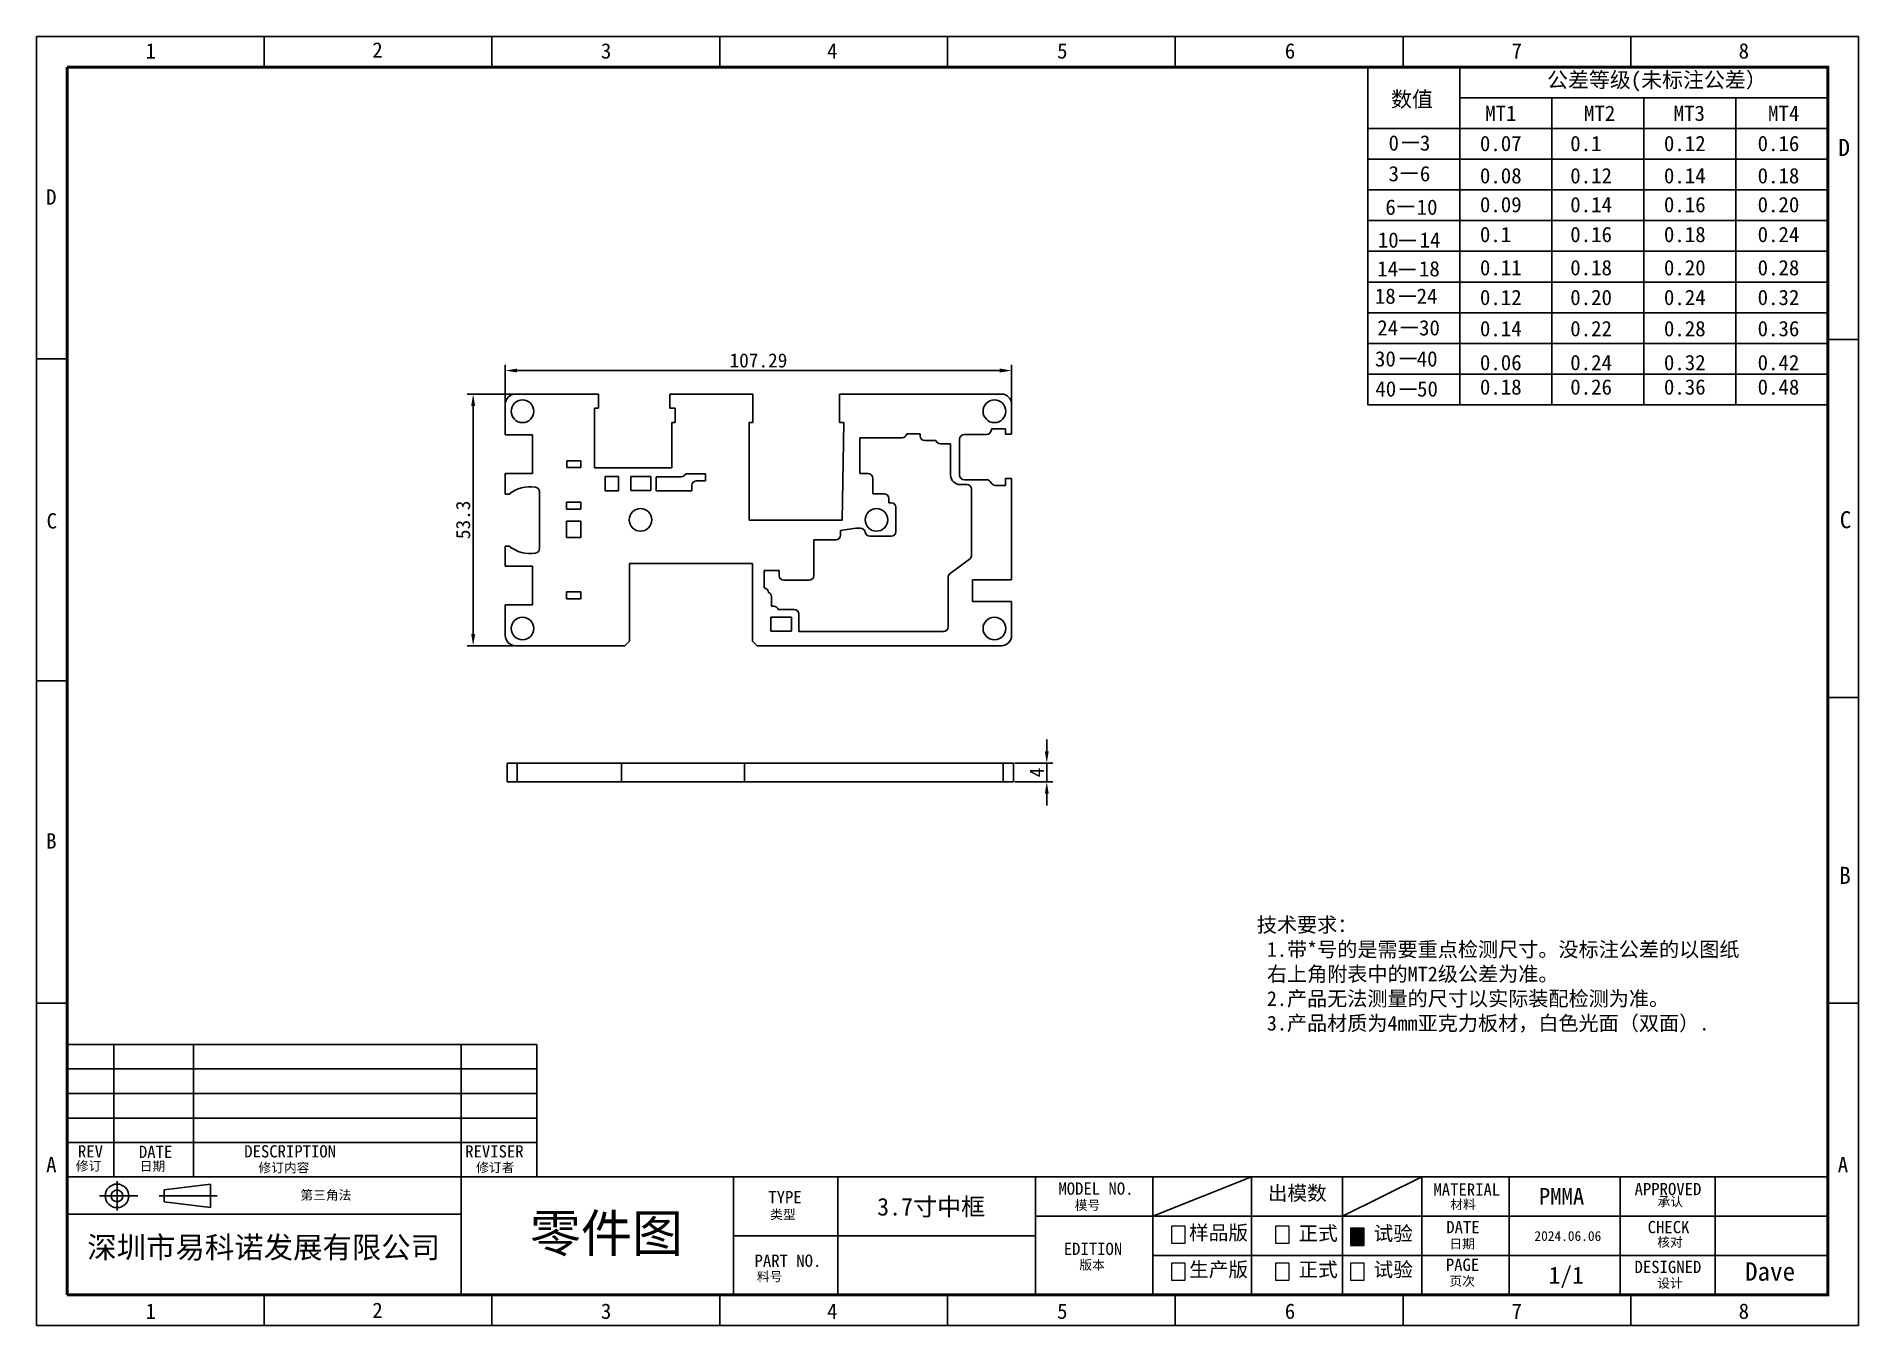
# Model space of a CAD drawing. Header units: millimetres. Extents: x 16785 to 17171, y 29514 to 29787.
import ezdxf
from ezdxf.enums import TextEntityAlignment as Align

# ---------------------------------------------------------------- set-up
doc = ezdxf.new("R2010")
doc.units = ezdxf.units.MM
doc.header["$PDMODE"] = 2
doc.layers.add('dim', color=3, linetype='Continuous')
doc.layers.add('title bar', color=7, linetype='Continuous')
doc.styles.get("Standard").update_dxf_attribs({"font": ''})
doc.styles.add('style3', font='')
doc.styles.add('宝明', font='')
doc.styles.get('Standard').set_extended_font_data('SimSun')
doc.styles.get('style3').set_extended_font_data('SimSun')
doc.styles.get('宝明').set_extended_font_data('SimHei')
doc.dimstyles.new('ISO-25', dxfattribs={"dimtxt": 3, "dimasz": 2.5, "dimexe": 1.25, "dimexo": 0.3, "dimtad": 1, "dimdsep": 46, "dimtxsty": 'Standard', "dimcen": 2.5, "dimclrd": 5, "dimclre": 5, "dimadec": 0, "dimazin": 0, "dimtfac": 1, "dimtmove": 0, "dimatfit": 3, "dimfxl": 1, "dimarcsym": 0})

# ---------------------------------------------------------------- blocks, each defined once
blk = doc.blocks.new('*D8')
at = {"color": 5, "lineweight": -2}
for p, q in [((16998.78, 29635.2), (16998.78, 29637.7)), ((16992, 29632.7), (17000.03, 29632.7)), ((16998.78, 29628.7), (16998.78, 29632.7)), ((16992, 29628.7), (17000.03, 29628.7)), ((16998.78, 29626.2), (16998.78, 29623.7))]:
    blk.add_line(p, q, dxfattribs=at)
at = {"color": 5}
for points in [[(16998.37, 29635.2), (16999.2, 29635.2), (16998.78, 29632.7)], [(16998.37, 29626.2), (16999.2, 29626.2), (16998.78, 29628.7)]]:
    blk.add_solid(points, dxfattribs=at)
at = {"layer": 'Defpoints', "color": 0}
for p in [(16991.7, 29632.7), (16998.78, 29632.7), (16991.7, 29628.7)]:
    blk.add_point(p, dxfattribs=at)
at = {"color": 0, "insert": (16996.66, 29630.7), "char_height": 3, "attachment_point": 5, "rotation": 90}
blk.add_mtext('4', dxfattribs=at)
blk = doc.blocks.new('*D10')
at = {"color": 5, "lineweight": -2}
for p, q in [((16884.04, 29709.01), (16884.04, 29717.08)), ((16886.54, 29715.83), (16988.83, 29715.83)), ((16991.33, 29709.01), (16991.33, 29717.08))]:
    blk.add_line(p, q, dxfattribs=at)
at = {"color": 5}
for points in [[(16886.54, 29716.25), (16886.54, 29715.42), (16884.04, 29715.83)], [(16988.83, 29716.25), (16988.83, 29715.42), (16991.33, 29715.83)]]:
    blk.add_solid(points, dxfattribs=at)
at = {"layer": 'Defpoints', "color": 0}
for p in [(16991.33, 29715.83), (16884.04, 29708.71), (16991.33, 29708.71)]:
    blk.add_point(p, dxfattribs=at)
at = {"color": 0, "insert": (16937.69, 29717.96), "char_height": 3, "attachment_point": 5}
blk.add_mtext('107.29', dxfattribs=at)
blk = doc.blocks.new('*D11')
at = {"color": 5, "lineweight": -2}
for p, q in [((16885.89, 29710.86), (16875.99, 29710.86)), ((16877.24, 29708.36), (16877.24, 29660.06)), ((16885.89, 29657.56), (16875.99, 29657.56))]:
    blk.add_line(p, q, dxfattribs=at)
at = {"color": 5}
for points in [[(16876.82, 29708.36), (16877.66, 29708.36), (16877.24, 29710.86)], [(16876.82, 29660.06), (16877.66, 29660.06), (16877.24, 29657.56)]]:
    blk.add_solid(points, dxfattribs=at)
at = {"layer": 'Defpoints', "color": 0}
for p in [(16886.19, 29710.86), (16877.24, 29657.56), (16886.19, 29657.56)]:
    blk.add_point(p, dxfattribs=at)
at = {"color": 0, "insert": (16875.11, 29684.21), "char_height": 3, "attachment_point": 5, "rotation": 90}
blk.add_mtext('53.3', dxfattribs=at)

msp = doc.modelspace()

# ---------------------------------------------------------------- hatches: boundary and pattern name
msp.add_hatch(color=256).paths.add_polyline_path([(17063.154, 29530.573), (17066.062, 29530.573), (17066.062, 29534.177), (17063.154, 29534.177)])

# ---------------------------------------------------------------- linework, layer by layer
for p, q in [((17066.794, 29708.587), (17066.794, 29780.087)), ((17086.294, 29708.587), (17086.294, 29780.087)), ((17164.294, 29773.587), (17086.294, 29773.587)), ((17105.794, 29708.587), (17105.794, 29773.587)), ((17125.294, 29708.587), (17125.294, 29773.587)), ((17144.794, 29708.587), (17144.794, 29773.587)), ((17164.294, 29767.087), (17066.794, 29767.087)), ((17164.294, 29760.587), (17066.794, 29760.587)), ((17074.076, 29764.121), (17077.622, 29764.121)), ((17073.82, 29757.616), (17077.366, 29757.616)), ((17164.294, 29754.087), (17066.794, 29754.087)), ((17073.115, 29750.606), (17076.661, 29750.606)), ((17164.294, 29747.587), (17066.794, 29747.587)), ((17073.435, 29743.356), (17076.98, 29743.356)), ((17164.294, 29741.087), (17066.794, 29741.087)), ((17164.294, 29734.587), (17066.794, 29734.587)), ((17073.373, 29737.2), (17076.919, 29737.2)), ((17073.435, 29731.555), (17076.98, 29731.555)), ((17164.294, 29728.087), (17066.794, 29728.087)), ((17073.839, 29724.941), (17077.385, 29724.941)), ((17164.294, 29721.587), (17066.794, 29721.587)), ((17073.584, 29718.413), (17077.129, 29718.413)), ((17164.294, 29715.087), (17066.794, 29715.087)), ((17073.559, 29711.904), (17077.105, 29711.904)), ((17164.294, 29708.587), (17066.794, 29708.587))]:
    msp.add_line(p, q)
at = {"color": 7, "linetype": 'Continuous'}
for p, q in [((16903.789, 29710.857), (16886.194, 29710.857)), ((16903.789, 29710.857), (16903.789, 29707.857)), ((16918.889, 29710.857), (16918.889, 29707.857)), ((16936.489, 29710.857), (16918.889, 29710.857)), ((16936.489, 29710.857), (16936.489, 29704.857)), ((16954.889, 29710.857), (16954.889, 29704.854)), ((16989.184, 29710.857), (16954.889, 29710.857)), ((16884.044, 29708.707), (16884.044, 29702.207)), ((16902.923, 29695.247), (16902.923, 29707.857)), ((16902.923, 29707.857), (16903.789, 29707.857)), ((16918.889, 29707.857), (16920.047, 29707.857)), ((16920.047, 29707.857), (16920.047, 29704.857)), ((16991.334, 29702.347), (16991.334, 29708.707)), ((16919.328, 29704.857), (16919.328, 29695.247)), ((16920.047, 29704.857), (16919.328, 29704.857)), ((16935.735, 29684.129), (16935.735, 29704.857)), ((16935.735, 29704.857), (16936.489, 29704.857)), ((16954.889, 29704.854), (16955.755, 29704.854)), ((16955.755, 29704.854), (16955.392, 29684.129)), ((16987.034, 29703.488), (16990.034, 29703.488)), ((16987.034, 29703.288), (16987.034, 29703.488)), ((16990.034, 29703.488), (16990.034, 29702.347)), ((16884.044, 29702.207), (16889.835, 29702.207)), ((16889.835, 29702.207), (16889.835, 29694.007)), ((16959.158, 29701.614), (16968.16, 29701.614)), ((16959.158, 29694.006), (16959.158, 29701.614)), ((16969.138, 29702.406), (16971.932, 29702.406)), ((16971.932, 29702.406), (16971.932, 29702.004)), ((16972.932, 29701.004), (16975.3, 29701.004)), ((16976.24, 29700.344), (16978.402, 29700.344)), ((16978.402, 29700.344), (16978.402, 29693.684)), ((16980.315, 29693.707), (16980.315, 29701.288)), ((16981.315, 29702.288), (16986.034, 29702.288)), ((16991.334, 29702.347), (16990.034, 29702.347)), ((16897.088, 29695.279), (16897.088, 29696.749)), ((16897.088, 29696.749), (16900.082, 29696.749)), ((16900.082, 29695.279), (16897.088, 29695.279)), ((16900.082, 29696.749), (16900.082, 29695.279)), ((16919.328, 29695.247), (16902.923, 29695.247)), ((16884.044, 29694.007), (16884.044, 29689.67)), ((16884.044, 29694.007), (16889.835, 29694.007)), ((16905.18, 29690.392), (16905.18, 29693.386)), ((16905.18, 29693.386), (16908.05, 29693.386)), ((16908.05, 29693.386), (16908.05, 29690.392)), ((16910.61, 29690.432), (16910.61, 29693.426)), ((16910.61, 29693.426), (16914.88, 29693.426)), ((16914.88, 29693.426), (16914.88, 29690.432)), ((16916.04, 29690.362), (16916.04, 29693.356)), ((16916.04, 29693.356), (16921.341, 29693.356)), ((16922.261, 29693.964), (16926.462, 29693.964)), ((16923.561, 29691.494), (16923.561, 29690.362)), ((16926.462, 29692.494), (16924.561, 29692.494)), ((16926.462, 29693.964), (16926.462, 29692.494)), ((16960.915, 29694.006), (16959.158, 29694.006)), ((16961.915, 29689.724), (16961.915, 29693.006)), ((16980.402, 29691.684), (16981.828, 29691.684)), ((16986.034, 29692.707), (16981.315, 29692.707)), ((16990.034, 29691.507), (16987.867, 29691.507)), ((16991.334, 29693.007), (16990.034, 29693.007)), ((16990.034, 29693.007), (16990.034, 29691.507)), ((16991.334, 29671.519), (16991.334, 29693.007)), ((16884.044, 29689.67), (16884.844, 29689.67)), ((16891.283, 29690.153), (16891.283, 29678.169)), ((16897.038, 29686.474), (16897.038, 29687.944)), ((16897.038, 29687.944), (16900.032, 29687.944)), ((16900.032, 29687.944), (16900.032, 29686.474)), ((16908.05, 29690.392), (16905.18, 29690.392)), ((16914.88, 29690.432), (16910.61, 29690.432)), ((16923.561, 29690.362), (16916.04, 29690.362)), ((16964.29, 29689.724), (16961.915, 29689.724)), ((16965.29, 29687.842), (16965.29, 29688.724)), ((16965.82, 29687.842), (16965.29, 29687.842)), ((16982.828, 29690.684), (16982.828, 29676.695)), ((16900.032, 29686.474), (16897.038, 29686.474)), ((16897.048, 29680.504), (16897.048, 29683.944)), ((16897.048, 29683.944), (16900.032, 29683.944)), ((16900.032, 29683.944), (16900.032, 29680.504)), ((16955.392, 29684.129), (16935.735, 29684.129)), ((16966.82, 29681.739), (16966.82, 29686.842)), ((16900.032, 29680.504), (16897.048, 29680.504)), ((16949.428, 29680.004), (16954.055, 29680.004)), ((16949.428, 29672.409), (16949.428, 29680.004)), ((16955.055, 29681.939), (16958.336, 29682.439)), ((16955.055, 29681.004), (16955.055, 29681.939)), ((16958.336, 29682.439), (16959.327, 29682.439)), ((16961.305, 29680.739), (16965.82, 29680.739)), ((16884.044, 29678.652), (16884.044, 29674.407)), ((16884.044, 29678.652), (16884.844, 29678.652)), ((16982.42, 29675.889), (16978.293, 29672.857)), ((16884.044, 29674.407), (16889.825, 29674.407)), ((16889.825, 29674.407), (16889.825, 29666.207)), ((16910.344, 29658.557), (16910.344, 29674.999)), ((16910.344, 29674.999), (16936.444, 29674.999)), ((16936.444, 29658.557), (16936.444, 29674.999)), ((16938.895, 29673.454), (16942.095, 29673.454)), ((16938.895, 29669.784), (16938.895, 29673.454)), ((16942.095, 29673.454), (16942.095, 29672.409)), ((16977.885, 29672.051), (16977.885, 29661.557)), ((16897.048, 29667.484), (16897.048, 29668.954)), ((16897.048, 29668.954), (16900.042, 29668.954)), ((16900.042, 29668.954), (16900.042, 29667.484)), ((16940.44, 29665.932), (16940.44, 29667.939)), ((16943.095, 29671.409), (16948.428, 29671.409)), ((16991.334, 29671.519), (16983.065, 29671.519)), ((16983.065, 29666.919), (16983.065, 29671.519)), ((16884.044, 29666.207), (16884.044, 29659.707)), ((16884.044, 29666.207), (16889.825, 29666.207)), ((16900.042, 29667.484), (16897.048, 29667.484)), ((16940.934, 29665.932), (16940.44, 29665.932)), ((16945.239, 29665.209), (16941.895, 29665.209)), ((16946.239, 29660.557), (16946.239, 29664.209)), ((16991.334, 29666.919), (16983.065, 29666.919)), ((16991.334, 29659.707), (16991.334, 29666.919)), ((16940.28, 29663.614), (16944.712, 29663.614)), ((16940.28, 29660.632), (16940.28, 29663.614)), ((16944.712, 29660.632), (16940.28, 29660.632)), ((16944.712, 29663.614), (16944.712, 29660.632)), ((16976.885, 29660.557), (16946.239, 29660.557)), ((16886.194, 29657.557), (16909.344, 29657.557)), ((16909.344, 29657.557), (16910.344, 29658.557)), ((16936.444, 29658.557), (16937.444, 29657.557)), ((16937.444, 29657.557), (16989.184, 29657.557)), ((16884.408, 29632.701), (16884.408, 29628.701)), ((16884.408, 29632.701), (16991.698, 29632.701)), ((16908.658, 29628.701), (16908.658, 29632.701)), ((16934.758, 29628.701), (16934.758, 29632.701)), ((16991.698, 29632.701), (16991.698, 29628.701)), ((16884.408, 29628.701), (16991.698, 29628.701))]:
    msp.add_line(p, q, dxfattribs=at)
at = {"color": 9, "linetype": 'Continuous'}
for p, q in [((16886.558, 29632.701), (16886.558, 29628.701)), ((16989.548, 29632.701), (16989.548, 29628.701))]:
    msp.add_line(p, q, dxfattribs=at)
at = {"color": 1}
for p, q in [((17021.246, 29536.728), (17042.143, 29545.048)), ((17061.466, 29536.728), (17078.247, 29545.048))]:
    msp.add_line(p, q, dxfattribs=at)
at = {"color": 7}
for p, q in [((17042.143, 29536.728), (17042.143, 29545.048)), ((17042.143, 29536.728), (17042.143, 29520.088)), ((17061.466, 29536.728), (17061.466, 29520.088)), ((17078.247, 29528.408), (17021.246, 29528.408))]:
    msp.add_line(p, q, dxfattribs=at)
at = {"color": 7, "linetype": 'Continuous'}
for centre in [(16887.684, 29707.207), (16987.684, 29707.207), (16912.689, 29684.207), (16962.689, 29684.207), (16887.684, 29661.207), (16987.684, 29661.207)]:
    msp.add_circle(centre, 2.4, dxfattribs=at)
for centre, radius, start, end in [((16886.194, 29708.707), 2.15, 90, 180), ((16989.184, 29708.707), 2.15, 0, 90), ((16986.034, 29703.288), 1, 270, 0), ((16968.16, 29702.614), 1, 270, 347.98311), ((16972.932, 29702.004), 1, 180, 270), ((16976.24, 29701.344), 1, 199.87687, 270), ((16981.315, 29701.288), 1, 90, 180), ((16889.283, 29684.161), 7.075, 80.52548, 128.85615), ((16890.283, 29690.153), 1, 0, 80.52548), ((16921.341, 29694.356), 1, 270, 336.921), ((16924.561, 29691.494), 1, 90, 180), ((16960.915, 29693.006), 1, 0, 90), ((16980.402, 29693.684), 2, 180, 270), ((16981.315, 29693.707), 1, 180, 270), ((16981.828, 29690.684), 1, 0, 90), ((16986.034, 29691.707), 1, 23.57818, 90), ((16987.867, 29692.507), 1, 203.57818, 270), ((16964.29, 29688.724), 1, 0, 90), ((16965.82, 29686.842), 1, 0, 90), ((16954.055, 29681.004), 1, 270, 0), ((16959.327, 29681.439), 1, 8.62693, 90), ((16961.305, 29681.739), 1, 188.62693, 270), ((16965.82, 29681.739), 1, 270, 0), ((16889.283, 29684.161), 7.075, 231.14385, 279.47452), ((16890.283, 29678.169), 1, 279.47452, 0), ((16981.828, 29676.695), 1, 306.30367, 0), ((16943.095, 29672.409), 1, 180, 270), ((16948.428, 29672.409), 1, 270, 0), ((16978.885, 29672.051), 1, 126.30367, 180), ((16938.847, 29668.785), 1, 3.89119, 87.26626), ((16939.44, 29667.939), 1, 0, 66.10887), ((16940.934, 29664.932), 1, 16.08124, 90), ((16945.239, 29664.209), 1, 0, 90), ((16976.885, 29661.557), 1, 270, 0), ((16886.194, 29659.707), 2.15, 180, 270), ((16989.184, 29659.707), 2.15, 270, 0)]:
    msp.add_arc(centre, radius, start, end, dxfattribs=at)
at = {"layer": 'dim', "color": 0, "lineweight": 18}
for points in [[(17025.183, 29531.004), (17028.102, 29531.004), (17028.102, 29534.608), (17025.183, 29534.608)], [(17047.212, 29531.002), (17050.12, 29531.002), (17050.12, 29534.606), (17047.212, 29534.606)], [(17063.154, 29530.573), (17066.062, 29530.573), (17066.062, 29534.177), (17063.154, 29534.177)], [(17025.183, 29523.213), (17028.102, 29523.213), (17028.102, 29526.817), (17025.183, 29526.817)], [(17047.212, 29523.213), (17050.12, 29523.213), (17050.12, 29526.817), (17047.212, 29526.817)], [(17063.154, 29523.196), (17066.062, 29523.196), (17066.062, 29526.8), (17063.154, 29526.8)]]:
    msp.add_lwpolyline(points, close=True, dxfattribs=at)
at = {"layer": 'title bar', "color": 0}
for p, q in [((16784.696, 29513.588), (16784.696, 29786.587)), ((16784.696, 29786.587), (17170.794, 29786.587)), ((16832.958, 29786.587), (16832.958, 29780.087)), ((16881.221, 29786.587), (16881.221, 29780.087)), ((16929.483, 29786.587), (16929.483, 29780.087)), ((16977.745, 29786.587), (16977.745, 29780.087)), ((17026.007, 29786.587), (17026.007, 29780.087)), ((17074.27, 29786.587), (17074.27, 29780.087)), ((17122.532, 29786.587), (17122.532, 29780.087)), ((17170.794, 29786.587), (17170.794, 29513.588)), ((16791.196, 29780.087), (17164.294, 29780.087)), ((17164.294, 29780.087), (17164.294, 29520.088)), ((17164.373, 29722.398), (17170.794, 29722.398)), ((16784.696, 29718.337), (16791.196, 29718.337)), ((16784.696, 29650.088), (16791.196, 29650.088)), ((17164.373, 29646.565), (17170.794, 29646.565)), ((16784.696, 29581.838), (16791.196, 29581.838)), ((17164.294, 29581.838), (17170.794, 29581.838)), ((16791.196, 29573.124), (16890.711, 29573.124)), ((16801.097, 29573.124), (16801.097, 29545.048)), ((16817.997, 29573.124), (16817.997, 29545.048)), ((16874.684, 29573.124), (16874.684, 29545.048)), ((16890.711, 29573.124), (16890.711, 29545.048)), ((16791.196, 29567.924), (16890.711, 29567.924)), ((16791.196, 29567.924), (16890.711, 29567.924)), ((16791.196, 29562.724), (16890.711, 29562.724)), ((16791.196, 29557.524), (16890.711, 29557.524)), ((16791.196, 29552.324), (16890.711, 29552.324)), ((16791.196, 29545.048), (17164.294, 29545.048)), ((16874.684, 29545.048), (16874.684, 29520.088)), ((16932.431, 29545.048), (16932.431, 29520.088)), ((16954.531, 29545.048), (16954.531, 29520.088)), ((16996.391, 29545.048), (16996.391, 29520.088)), ((17021.246, 29545.048), (17021.246, 29520.088)), ((17061.466, 29536.728), (17061.466, 29545.048)), ((17078.247, 29545.048), (17078.247, 29520.088)), ((17096.775, 29545.048), (17096.775, 29520.088)), ((17120.308, 29545.048), (17120.308, 29520.088)), ((17140.389, 29545.048), (17140.389, 29520.088)), ((16798.032, 29541.051), (16806.177, 29541.051)), ((16801.77, 29544.177), (16801.77, 29537.924)), ((16810.671, 29541.051), (16822.985, 29541.051)), ((16811.771, 29542.299), (16821.556, 29543.547)), ((16811.771, 29542.299), (16811.771, 29539.803)), ((16821.556, 29543.547), (16821.556, 29538.555)), ((16874.684, 29537.165), (16791.196, 29537.165)), ((16811.771, 29539.803), (16821.556, 29538.555)), ((17164.294, 29536.728), (16996.391, 29536.728)), ((16996.391, 29532.568), (16932.431, 29532.568)), ((17164.294, 29528.408), (17078.247, 29528.408)), ((16832.958, 29520.088), (16832.958, 29513.588)), ((16881.221, 29520.088), (16881.221, 29513.588)), ((16929.483, 29520.088), (16929.483, 29513.588)), ((16977.745, 29520.088), (16977.745, 29513.588)), ((17164.294, 29520.088), (17024.963, 29520.088)), ((17026.007, 29520.088), (17026.007, 29513.588)), ((17074.27, 29520.088), (17074.27, 29513.588)), ((17122.532, 29520.088), (17122.532, 29513.588)), ((17170.794, 29513.588), (16784.696, 29513.588))]:
    msp.add_line(p, q, dxfattribs=at)
at = {"layer": 'title bar', "color": 0, "const_width": 0.65}
for points in [[(16791.196, 29780.087), (16791.196, 29520.088)], [(16791.196, 29520.088), (17164.294, 29520.088), (17164.294, 29780.087), (16791.196, 29780.087)]]:
    msp.add_lwpolyline(points, dxfattribs=at)
at = {"layer": 'title bar', "color": 0}
for radius in [2.496, 1.248]:
    msp.add_circle((16801.77, 29541.051), radius, dxfattribs=at)

# ---------------------------------------------------------------- texts
at = {"attachment_point": 1}
for s, insert, char_height, width in [('公差等级(未标注公差）', (17104.793, 29779.027), 3.25, 48.8695), ('数值', (17071.735, 29774.917), 3.25, 18.71649), ('MT1', (17091.681, 29771.946), 3.25, 19.5), ('MT2', (17112.613, 29771.946), 3.25, 19.5), ('MT3', (17131.611, 29771.946), 3.25, 19.5), ('MT4', (17151.619, 29771.946), 3.25, 19.5), ('0  3', (17071.201, 29765.662), 3.25, 12.47419), ('3  6', (17071.201, 29759.157), 3.25, 12.47419), ('6  10', (17070.526, 29752.071), 3.25, 19.30903), ('10  14', (17068.928, 29745.106), 3.25, 22.57715), ('14  18', (17068.795, 29739.018), 3.25, 20.29874), ('18  24', (17068.301, 29733.228), 3.25, 20.29874), ('24  30', (17068.813, 29726.519), 3.25, 20.29874), ('30  40', (17068.321, 29719.94), 3.25, 20.29874), ('40  50', (17068.401, 29713.574), 3.25, 20.29874), ('技术要求：\\P 1.带*号的是需要重点检测尺寸。没标注公差的以图纸     右上角附表中的MT2级公差为准。\\P 2.产品无法测量的尺寸以实际装配检测为准。\\P 3.产品材质为4mm亚克力板材，白色光面（双面）.', (17043.292, 29600.026), 3.125, 108.54408)]:
    msp.add_mtext(s, dxfattribs=dict(at, insert=insert, char_height=char_height, width=width))
at = {"char_height": 3.25, "attachment_point": 1}
for s, insert in [('0.07', (17090.563, 29765.551)), ('0.1', (17109.7, 29765.551)), ('0.12', (17129.552, 29765.551)), ('0.16', (17149.404, 29765.551)), ('0.08', (17090.563, 29758.721)), ('0.12', (17109.7, 29758.721)), ('0.14', (17129.552, 29758.721)), ('0.18', (17149.404, 29758.721)), ('0.09', (17090.563, 29752.603)), ('0.14', (17109.7, 29752.603)), ('0.16', (17129.552, 29752.603)), ('0.20', (17149.404, 29752.603)), ('0.1', (17090.563, 29746.282)), ('0.16', (17109.7, 29746.282)), ('0.18', (17129.552, 29746.282)), ('0.24', (17149.404, 29746.282)), ('0.11', (17090.563, 29739.247)), ('0.18', (17109.7, 29739.247)), ('0.20', (17129.552, 29739.247)), ('0.28', (17149.404, 29739.247)), ('0.12', (17090.563, 29732.947)), ('0.20', (17109.7, 29732.947)), ('0.24', (17129.552, 29732.947)), ('0.32', (17149.404, 29732.947)), ('0.14', (17090.563, 29726.342)), ('0.22', (17109.7, 29726.342)), ('0.28', (17129.552, 29726.342)), ('0.36', (17149.404, 29726.342)), ('0.06', (17090.563, 29719.155)), ('0.24', (17109.7, 29719.155)), ('0.32', (17129.552, 29719.155)), ('0.42', (17149.404, 29719.155)), ('0.18', (17090.563, 29713.981)), ('0.26', (17109.7, 29713.981)), ('0.36', (17129.552, 29713.981)), ('0.48', (17149.404, 29713.981))]:
    msp.add_mtext(s, dxfattribs=dict(at, insert=insert))
at = {"insert": (16962.837, 29540.617), "char_height": 3.7298, "attachment_point": 1, "style": 'style3'}
msp.add_mtext('3.7寸中框', dxfattribs=at)
at = {"color": 1, "attachment_point": 1, "style": 'style3'}
for s, width, insert, char_height in [('PMMA', 20.73693, (17103.064, 29542.734), 3.528), ('2024.06.06', 19.05171, (17102.115, 29533.595), 2.0819)]:
    msp.add_mtext_dynamic_manual_height_columns(s, width=width, gutter_width=3.088, heights=[0], dxfattribs=dict(at, insert=insert, char_height=char_height))
at = {"color": 1, "insert": (17146.736, 29526.987), "char_height": 3.8998, "attachment_point": 1, "style": 'style3'}
msp.add_mtext('Dave', dxfattribs=at)
at = {"layer": 'title bar', "color": 0, "style": '宝明'}
for s, height, p in [('1', 3.25, (16807.806, 29781.909)), ('2', 3.25, (16855.861, 29782.101)), ('3', 3.25, (16904.301, 29781.909)), ('4', 3.25, (16952.239, 29781.909)), ('5', 3.25, (17000.968, 29781.909)), ('6', 3.25, (17049.216, 29781.909)), ('7', 3.25, (17097.27, 29781.909)), ('8', 3.25, (17145.382, 29781.909)), ('D', 3.611, (17166.52, 29761.275)), ('D', 3.25, (16786.746, 29750.954)), ('C', 3.25, (16786.838, 29682.373)), ('C', 3.611, (17166.798, 29682.437)), ('B', 3.25, (16786.746, 29614.589)), ('B', 3.611, (17166.696, 29607.123)), ('A', 3.25, (16786.746, 29546.034)), ('REV', 2.6, (16793.487, 29549.178)), ('DATE', 2.6, (16806.407, 29549.085)), ('DESCRIPTION', 2.59999, (16828.727, 29549.185)), ('REVISER', 2.6, (16875.55, 29549.177)), ('A', 3.25, (17166.385, 29546.034)), ('1', 3.25, (16807.806, 29515.006)), ('2', 3.25, (16855.861, 29515.199)), ('3', 3.25, (16904.301, 29515.006)), ('4', 3.25, (16952.239, 29515.006)), ('5', 3.25, (17000.968, 29515.006)), ('6', 3.25, (17049.216, 29515.006)), ('7', 3.25, (17097.27, 29515.006)), ('8', 3.25, (17145.382, 29515.006))]:
    msp.add_text(s, height=height, dxfattribs=at).set_placement(p)
at = {"layer": 'title bar', "color": 0, "linetype": 'Continuous', "style": '宝明'}
for s, p in [('修订', (16793.03, 29546.404)), ('日期', (16806.572, 29546.357)), ('修订内容', (16831.737, 29546.03)), ('修订者', (16877.858, 29546.075)), ('第三角法', (16840.627, 29540.231)), ('模号', (17004.712, 29538.089)), ('材料', (17084.27, 29538.237)), ('承认', (17128.189, 29538.836)), ('类型', (16940.17, 29536.121)), ('日期', (17084.095, 29529.915)), ('核对', (17128.14, 29530.278)), ('料号', (16937.363, 29522.977)), ('版本', (17005.674, 29525.443)), ('页次', (17084.104, 29522.005)), ('设计', (17128.14, 29521.588))]:
    msp.add_text(s, height=1.9821, dxfattribs=at).set_placement(p)
at = {"layer": 'title bar', "color": 0, "style": '宝明'}
for s, p in [('TYPE', (16943.318, 29540.788)), ('MODEL NO.', (17009.205, 29542.59)), ('PART NO.', (16943.939, 29527.319))]:
    msp.add_text(s, height=2.6, dxfattribs=at).set_placement(p, align=Align.MIDDLE)
for s, height, p in [('MATERIAL', 2.6, (17087.783, 29541.078)), ('APPROVED', 2.6, (17130.412, 29541.194)), ('DATE', 2.6, (17086.971, 29533.15)), ('CHECK', 2.6, (17130.528, 29533.14)), ('EDITION', 2.6, (17008.569, 29528.521)), ('PAGE', 2.6, (17086.876, 29525.164)), ('1/1', 3.64, (17108.832, 29522.424)), ('DESIGNED', 2.6, (17130.398, 29524.693))]:
    msp.add_text(s, height=height, dxfattribs=at).set_placement(p, align=Align.CENTER)
at = {"layer": 'title bar', "color": 7, "lineweight": 18, "insert": (17045.623, 29543.154), "char_height": 3.05134, "width": 16.54782, "attachment_point": 1, "style": '宝明'}
msp.add_mtext('{\\fSimSun|b0|i0|c134|p54;出模数}', dxfattribs=at)
at = {"layer": 'title bar', "color": 0, "attachment_point": 1, "style": '宝明'}
for s, insert, char_height, width in [('{\\fSimSun|b0|i0|c134|p54;零件图}', (16889.253, 29537.108), 7.92846, 130.90465), ('{\\fSimSun|b0|i0|c134|p54;深圳市易科诺发展有限公司}', (16795.467, 29532.429), 4.56679, 100.00021)]:
    msp.add_mtext(s, dxfattribs=dict(at, insert=insert, char_height=char_height, width=width))
at = {"layer": 'title bar', "color": 0, "lineweight": 18, "char_height": 3.05134, "width": 16.54782, "attachment_point": 1, "style": '宝明'}
for s, insert in [('{\\fSimSun|b0|i0|c134|p54;样品版}', (17028.941, 29534.781)), ('{\\fSimSun|b0|i0|c134|p54;正式}', (17052.117, 29534.651)), ('{\\fSimSun|b0|i0|c134|p54;试验}', (17068.035, 29534.634)), ('{\\fSimSun|b0|i0|c134|p54;生产版}', (17028.941, 29526.99)), ('{\\fSimSun|b0|i0|c134|p54;正式}', (17052.117, 29526.99)), ('{\\fSimSun|b0|i0|c134|p54;试验}', (17068.035, 29526.973))]:
    msp.add_mtext(s, dxfattribs=dict(at, insert=insert))

# ---------------------------------------------------------------- dimensions: what is measured, and where the dimension line sits
dim = msp.add_linear_dim(base=(16991.334, 29715.834), p1=(16884.044, 29708.707), p2=(16991.334, 29708.707), dimstyle='ISO-25')
dim.commit()
dim.dimension.update_dxf_attribs({"geometry": '*D10', "text_midpoint": (16937.689, 29717.959)})
for base, p1, p2, picture, middle in [((16877.239, 29657.557), (16886.194, 29710.857), (16886.194, 29657.557), '*D11', (16875.114, 29684.207)), ((16998.782, 29632.701), (16991.698, 29628.701), (16991.698, 29632.701), '*D8', (16996.657, 29630.701))]:
    dim = msp.add_linear_dim(base=base, p1=p1, p2=p2, angle=90, dimstyle='ISO-25')
    dim.commit()
    dim.dimension.update_dxf_attribs({"geometry": picture, "text_midpoint": middle})

doc.saveas('drawing.dxf')
